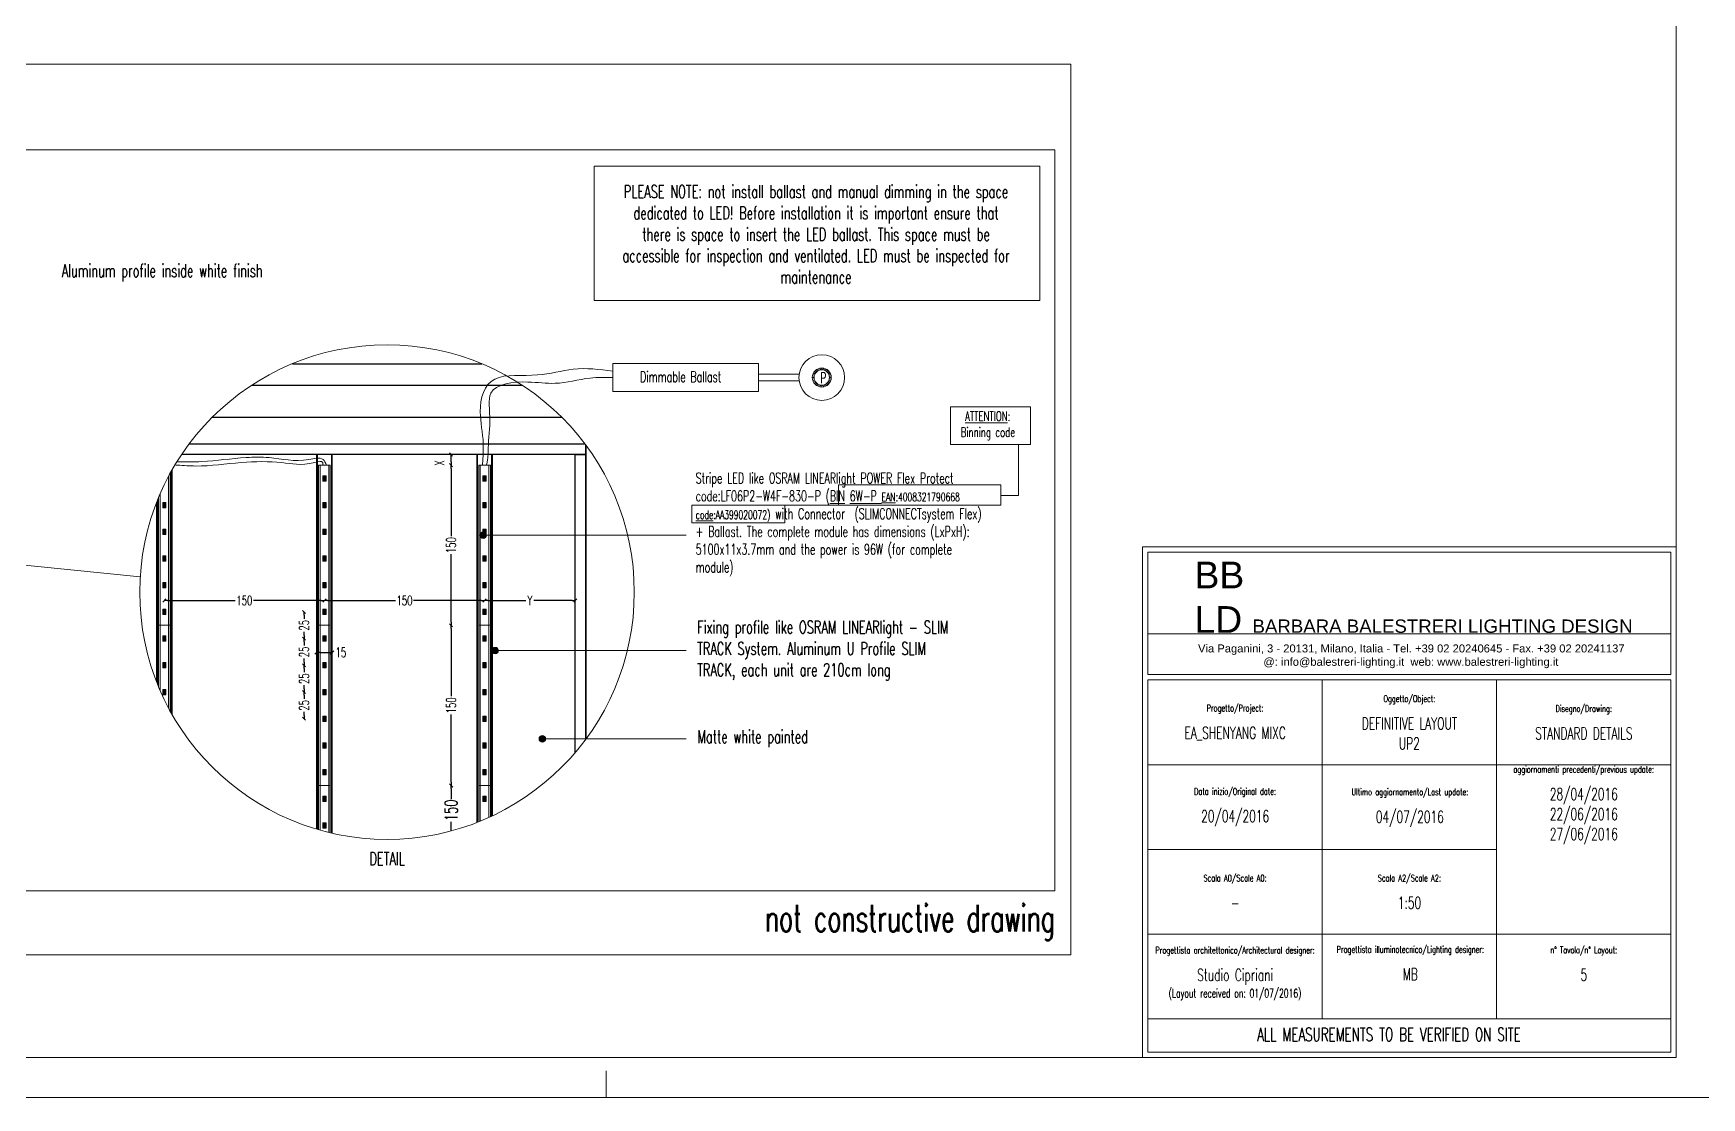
# Model space of a CAD drawing. Header units: millimetres. Extents: x 1734 to 22014, y 983 to 3953.
# Drawn here: x 14487 to 16050, y 983 to 1980 of the extents above; entities that cross this region are included whole.
import ezdxf

# ---------------------------------------------------------------- set-up
doc = ezdxf.new("R2010")
doc.units = ezdxf.units.MM
for name, color, linetype in [('LD_base', 144, 'Continuous'), ('LD_beam', 240, 'Continuous'), ('LD_quote', 242, 'Continuous')]:
    doc.layers.add(name, color=color, linetype=linetype)
doc.layers.add('LD_light', color=240, linetype='Continuous', lineweight=5)
doc.layers.add('LD_text', color=7, linetype='Continuous', lineweight=9)
doc.styles.add('SIMPLEX', font='SIMPLEX.SHX', dxfattribs={"width": 0.65})
doc.styles.get("Standard").update_dxf_attribs({"font": 'Arial.ttf'})
doc.dimstyles.new('Illuminazione 1_100', dxfattribs={"dimtxt": 9, "dimasz": 3, "dimexe": 0.05, "dimexo": 0.05, "dimgap": 1.5, "dimtad": 0, "dimdec": 0, "dimlfac": -1, "dimzin": 0, "dimdsep": 46, "dimtxsty": 'SIMPLEX', "dimblk": 'LINEET2S', "dimcen": 0, "dimdle": 0.1, "dimse1": 1, "dimse2": 1, "dimclrd": 7, "dimclrt": 256, "dimadec": 0, "dimazin": 0, "dimtfac": 1, "dimtdec": 0, "dimtix": 1, "dimtmove": 2, "dimatfit": 3, "dimldrblk": 'OBLIQUE', "dimfxl": 1, "dimtolj": 1, "dimarcsym": 0})

# ---------------------------------------------------------------- blocks, each defined once
blk = doc.blocks.new('a2')
at = {"layer": 'LD_text'}
blk.add_line((435, -2100), (435, -2075), dxfattribs=at)
for points in [[(-1485, -2100), (-1485, 0), (1485, 0), (1485, -2100)], [(-1437.5, -2062.5), (-1437.5, -37.5), (1437.5, -37.5), (1437.5, -2062.5)]]:
    blk.add_lwpolyline(points, close=True, dxfattribs=at)
blk = doc.blocks.new('cartiglio')
at = {"layer": 'LD_text'}
for p, q in [((-2609.315, 6536.785), (-2619.115, 6536.785)), ((-2615.848, 6529.57), (-2615.848, 6535.921)), ((-2612.582, 6529.57), (-2612.582, 6535.921)), ((-2609.315, 6534.333), (-2619.115, 6534.333)), ((-2612.582, 6532.745), (-2619.115, 6532.745)), ((-2609.315, 6531.158), (-2619.115, 6531.158)), ((-2619.115, 6529.57), (-2609.315, 6529.57))]:
    blk.add_line(p, q, dxfattribs=at)
for points in [[(-2619.215, 6538.413), (-2609.215, 6538.413), (-2609.215, 6528.846), (-2619.215, 6528.846)], [(-2619.115, 6536.021), (-2609.315, 6536.021), (-2609.315, 6538.313), (-2619.115, 6538.313)], [(-2619.115, 6535.921), (-2609.315, 6535.921), (-2609.315, 6528.946), (-2619.115, 6528.946)]]:
    blk.add_lwpolyline(points, close=True, dxfattribs=at)
at = {"layer": 'LD_text', "attachment_point": 1}
for s, width, insert, char_height in [('{\\H2x;BB\\PLD}  BARBARA BALESTRERI LIGHTING DESIGN', 9.75664, (-2618.24, 6538.137), 0.25), ('\\pi0.94127;Via Paganini, 3 - 20131, Milano, Italia - Tel. +39 02 20240645 - Fax. +39 02 20241137\\P\\pi2.166;@: info@balestreri-lighting.it  web: www.balestreri-lighting.it', 9.8, (-2619.115, 6536.586), 0.15)]:
    blk.add_mtext_dynamic_manual_height_columns(s, width=width, gutter_width=1, heights=[0], dxfattribs=dict(at, insert=insert, char_height=char_height))
at = {"layer": 'LD_text', "insert": (-2619.115, 6529.406), "char_height": 0.25, "width": 9.8, "attachment_point": 1, "style": 'SIMPLEX'}
blk.add_mtext('\\pi2.0485;ALL MEASUREMENTS TO BE VERIFIED ON SITE', dxfattribs=at)
blk = doc.blocks.new('infocartigliobase')
at = {"layer": 'LD_text', "char_height": 6.226, "width": 163.333, "attachment_point": 5, "style": 'SIMPLEX'}
for s, insert in [('{\\C7;Oggetto/Object:\\P\\P\\H1.8x;DEFINITIVE LAYOUT\\PUP2}', (250, -164.3)), ('{\\C7;Progetto/Project:\\P\\P\\H1.8x;EA_SHENYANG MIXC}', (86.7, -164.3)), ('\\A1;{\\C7;aggiornamenti precedenti/previous update:\\P\\P\\H1.8x;28/04/2016\\P22/06/2016\\P27/06/2016}', (413.3, -241.7)), ('{\\C7;Data inizio/Original date:\\P\\P\\H1.8x;20/04/2016}', (86.7, -243.7)), ('{\\C7;Ultimo aggiornamento/Last update:\\P\\P\\H1.8x;04/07/2016}', (250.5, -244.2)), ('{\\C7;Progettista architettonico/Architectural designer:\\P\\P\\H1.8x;Studio Cipriani\\P\\H0.71383x;(Layout received on: 01/07/2016)}', (86.7, -399.6)), ('{\\C7;Progettista illuminotecnico/Lighting designer:\\P\\P\\H1.8x;MB}', (250.9, -389.8))]:
    blk.add_mtext(s, dxfattribs=dict(at, insert=insert))
blk = doc.blocks.new('cartiglioconinfobase')
at = {"layer": 'LD_light', "xscale": 50, "yscale": 50, "zscale": 50}
blk.add_blockref('cartiglio', (130460.7, -326442.3), dxfattribs=at)
at = {"layer": 'LD_quote'}
blk.add_blockref('infocartigliobase', (-500, 478.3), dxfattribs=at)
blk = doc.blocks.new('pot')
at = {"layer": 'LD_light', "color": 0, "lineweight": 0}
for p, q in [((10031.3, 1629.5), (10034.8, 1629.5)), ((10035, 1632), (10031.6, 1632.6)), ((10035, 1627), (10031.6, 1626.4)), ((10035.7, 1634.4), (10032.4, 1635.6)), ((10036.7, 1636.7), (10033.7, 1638.4)), ((10038.2, 1638.7), (10035.5, 1640.9)), ((10039.9, 1640.5), (10037.7, 1643.1)), ((10042, 1641.9), (10040.3, 1644.9)), ((10044.3, 1643), (10043.1, 1646.2)), ((10046.7, 1643.6), (10046.1, 1647)), ((10049.2, 1647.3), (10049.2, 1643.8)), ((10051.7, 1643.6), (10052.3, 1647)), ((10054.1, 1643), (10055.3, 1646.2)), ((10056.3, 1641.9), (10058.1, 1644.9)), ((10058.4, 1640.5), (10060.6, 1643.1)), ((10060.2, 1638.7), (10062.8, 1640.9)), ((10061.6, 1636.7), (10064.6, 1638.4)), ((10062.7, 1634.4), (10065.9, 1635.6)), ((10063.3, 1632), (10066.7, 1632.6)), ((10063.3, 1627), (10066.7, 1626.4)), ((10063.5, 1629.5), (10067, 1629.5)), ((10035.7, 1624.6), (10032.4, 1623.4)), ((10036.7, 1622.3), (10033.7, 1620.6)), ((10038.2, 1620.2), (10035.5, 1618)), ((10039.9, 1618.5), (10037.7, 1615.8)), ((10042, 1617), (10040.3, 1614)), ((10044.3, 1616), (10043.1, 1612.7)), ((10046.7, 1615.3), (10046.1, 1611.9)), ((10049.2, 1615.1), (10049.2, 1611.6)), ((10051.7, 1615.3), (10052.3, 1611.9)), ((10054.1, 1616), (10055.3, 1612.7)), ((10056.3, 1617), (10058.1, 1614)), ((10058.4, 1618.5), (10060.6, 1615.8)), ((10060.2, 1620.2), (10062.8, 1618)), ((10061.6, 1622.3), (10064.6, 1620.6)), ((10062.7, 1624.6), (10065.9, 1623.4))]:
    blk.add_line(p, q, dxfattribs=at)
for radius in [42.8, 17.8, 14.4]:
    blk.add_circle((10049.2, 1629.5), radius, dxfattribs=at)
blk = doc.blocks.new('A$C4D103354')
at = {"layer": 'LD_text'}
blk.add_hatch(color=256, dxfattribs=at).paths.add_polyline_path([(0, 3.5, 1), (7, 3.5, 1)])
blk.add_circle((3.5, 3.5), 3.5, dxfattribs=at)
blk = doc.blocks.new('modulo di protect')
at = {"layer": 'LD_light'}
h = blk.add_hatch(color=256, dxfattribs=at)
h.dxf.hatch_style = 1
h.paths.add_polyline_path([(-13.5, 0.15), (-14, 0.15), (-14, -0.15), (-13.5, -0.15)])
h = blk.add_hatch(color=256, dxfattribs=at)
h.dxf.hatch_style = 1
h.paths.add_polyline_path([(-11, 0.15), (-11.5, 0.15), (-11.5, -0.15), (-11, -0.15)])
h = blk.add_hatch(color=256, dxfattribs=at)
h.dxf.hatch_style = 1
h.paths.add_polyline_path([(-8.5, 0.15), (-9, 0.15), (-9, -0.15), (-8.5, -0.15)])
h = blk.add_hatch(color=256, dxfattribs=at)
h.dxf.hatch_style = 1
h.paths.add_polyline_path([(-6, 0.15), (-6.5, 0.15), (-6.5, -0.15), (-6, -0.15)])
h = blk.add_hatch(color=256, dxfattribs=at)
h.dxf.hatch_style = 1
h.paths.add_polyline_path([(-3.5, 0.15), (-4, 0.15), (-4, -0.15), (-3.5, -0.15)])
h = blk.add_hatch(color=256, dxfattribs=at)
h.dxf.hatch_style = 1
h.paths.add_polyline_path([(-1, 0.15), (-1.5, 0.15), (-1.5, -0.15), (-1, -0.15)])
for p, q in [((-15, 0.55), (0, 0.55)), ((-15, 0.55), (-15, -0.55)), ((-15, 0.4), (0, 0.4)), ((-15, -0.4), (0, -0.4))]:
    blk.add_line(p, q, dxfattribs=at)
for points in [[(-15, 0.55), (0, 0.55), (0, -0.55), (-15, -0.55)], [(-14, 0.15), (-13.5, 0.15), (-13.5, -0.15), (-14, -0.15)], [(-11.5, 0.15), (-11, 0.15), (-11, -0.15), (-11.5, -0.15)], [(-9, 0.15), (-8.5, 0.15), (-8.5, -0.15), (-9, -0.15)], [(-6.5, 0.15), (-6, 0.15), (-6, -0.15), (-6.5, -0.15)], [(-4, 0.15), (-3.5, 0.15), (-3.5, -0.15), (-4, -0.15)], [(-1.5, 0.15), (-1, 0.15), (-1, -0.15), (-1.5, -0.15)]]:
    blk.add_lwpolyline(points, close=True, dxfattribs=at)
blk = doc.blocks.new('LINEET2S')
blk.add_line((-1, 0), (0, 0))
at = {"color": 5}
blk.add_line((0.5, 0.5), (-0.5, -0.5), dxfattribs=at)
blk = doc.blocks.new('*D174')
at = {"layer": 'DEFPOINTS', "color": 0, "transparency": 16777216}
for p in [(14759.9, 1448.3), (14609.9, 1425.1), (14759.9, 1425.1)]:
    blk.add_point(p, dxfattribs=at)
at = {"layer": 'LD_quote', "color": 7, "lineweight": -2, "transparency": 16777216}
for p, q in [((14612.9, 1448.3), (14676.4, 1448.3)), ((14756.9, 1448.3), (14693.4, 1448.3))]:
    blk.add_line(p, q, dxfattribs=at)
at = {"layer": 'LD_quote', "color": 7, "lineweight": -2, "transparency": 16777216, "xscale": 3, "yscale": 3, "zscale": 3, "rotation": 180}
blk.add_blockref('LINEET2S', (14609.9, 1448.3), dxfattribs=at)
at = {"layer": 'LD_quote', "color": 7, "lineweight": -2, "transparency": 16777216, "xscale": 3, "yscale": 3, "zscale": 3}
blk.add_blockref('LINEET2S', (14759.9, 1448.3), dxfattribs=at)
at = {"layer": 'LD_quote', "transparency": 16777216, "insert": (14684.9, 1448.3), "char_height": 9, "attachment_point": 5, "style": 'SIMPLEX'}
blk.add_mtext('\\A1;150', dxfattribs=at)
blk = doc.blocks.new('_Oblique')
at = {"color": 0, "linetype": 'ByBlock', "lineweight": -2}
blk.add_line((-0.5, -0.5), (0.5, 0.5), dxfattribs=at)
blk = doc.blocks.new('*D175')
at = {"layer": 'DEFPOINTS', "color": 0, "transparency": 16777216}
for p in [(14909.9, 1448.3), (14759.9, 1425.1), (14909.9, 1425.1)]:
    blk.add_point(p, dxfattribs=at)
at = {"layer": 'LD_quote', "color": 7, "lineweight": -2, "transparency": 16777216}
for p, q in [((14762.9, 1448.3), (14826.4, 1448.3)), ((14906.9, 1448.3), (14843.4, 1448.3))]:
    blk.add_line(p, q, dxfattribs=at)
at = {"layer": 'LD_quote', "color": 7, "lineweight": -2, "transparency": 16777216, "xscale": 3, "yscale": 3, "zscale": 3, "rotation": 180}
blk.add_blockref('LINEET2S', (14759.9, 1448.3), dxfattribs=at)
at = {"layer": 'LD_quote', "color": 7, "lineweight": -2, "transparency": 16777216, "xscale": 3, "yscale": 3, "zscale": 3}
blk.add_blockref('LINEET2S', (14909.9, 1448.3), dxfattribs=at)
at = {"layer": 'LD_quote', "transparency": 16777216, "insert": (14834.9, 1448.3), "char_height": 9, "attachment_point": 5, "style": 'SIMPLEX'}
blk.add_mtext('\\A1;150', dxfattribs=at)
blk = doc.blocks.new('*D176')
at = {"layer": 'DEFPOINTS', "color": 0, "transparency": 16777216}
for p in [(14994.9, 1448.3), (14909.9, 1425.1), (14994.9, 1425.1)]:
    blk.add_point(p, dxfattribs=at)
at = {"layer": 'LD_quote', "color": 7, "lineweight": -2, "transparency": 16777216}
for p, q in [((14912.9, 1448.3), (14948.7, 1448.3)), ((14991.9, 1448.3), (14956.1, 1448.3))]:
    blk.add_line(p, q, dxfattribs=at)
at = {"layer": 'LD_quote', "color": 7, "lineweight": -2, "transparency": 16777216, "xscale": 3, "yscale": 3, "zscale": 3, "rotation": 180}
blk.add_blockref('LINEET2S', (14909.9, 1448.3), dxfattribs=at)
at = {"layer": 'LD_quote', "color": 7, "lineweight": -2, "transparency": 16777216, "xscale": 3, "yscale": 3, "zscale": 3}
blk.add_blockref('LINEET2S', (14994.9, 1448.3), dxfattribs=at)
at = {"layer": 'LD_quote', "transparency": 16777216, "insert": (14952.4, 1448.3), "char_height": 9, "attachment_point": 5, "style": 'SIMPLEX'}
blk.add_mtext('\\A1;Y', dxfattribs=at)
blk = doc.blocks.new('*D177')
at = {"layer": 'DEFPOINTS', "color": 0, "transparency": 16777216}
for p in [(14878.5, 1575.1), (14909.9, 1575.1), (14909.9, 1425.1)]:
    blk.add_point(p, dxfattribs=at)
at = {"layer": 'LD_quote', "color": 7, "lineweight": -2, "transparency": 16777216}
for p, q in [((14878.5, 1572.1), (14878.5, 1508.6)), ((14878.5, 1428.1), (14878.5, 1491.6))]:
    blk.add_line(p, q, dxfattribs=at)
at = {"layer": 'LD_quote', "color": 7, "lineweight": -2, "transparency": 16777216, "xscale": 3, "yscale": 3, "zscale": 3}
for p, rotation in [((14878.5, 1575.1), 90), ((14878.5, 1425.1), 270)]:
    blk.add_blockref('LINEET2S', p, dxfattribs=dict(at, rotation=rotation))
at = {"layer": 'LD_quote', "transparency": 16777216, "insert": (14878.5, 1500.1), "char_height": 9, "attachment_point": 5, "rotation": 90, "style": 'SIMPLEX'}
blk.add_mtext('\\A1;150', dxfattribs=at)
blk = doc.blocks.new('*D178')
at = {"layer": 'DEFPOINTS', "color": 0, "transparency": 16777216}
for p in [(14878.5, 1585.1), (14909.9, 1585.1), (14909.9, 1575.1)]:
    blk.add_point(p, dxfattribs=at)
at = {"layer": 'LD_quote', "color": 7, "lineweight": -2, "transparency": 16777216}
blk.add_line((14878.5, 1578.1), (14878.5, 1582.1), dxfattribs=at)
at = {"layer": 'LD_quote', "color": 7, "lineweight": -2, "transparency": 16777216, "xscale": 3, "yscale": 3, "zscale": 3}
for p, rotation in [((14878.5, 1585.1), 90), ((14878.5, 1575.1), 270)]:
    blk.add_blockref('LINEET2S', p, dxfattribs=dict(at, rotation=rotation))
at = {"layer": 'LD_quote', "transparency": 16777216, "insert": (14867.7, 1577.2), "char_height": 9, "attachment_point": 5, "rotation": 90, "style": 'SIMPLEX'}
blk.add_mtext('\\A1;X', dxfattribs=at)
blk = doc.blocks.new('*D179')
at = {"layer": 'DEFPOINTS', "color": 0, "transparency": 16777216}
for p in [(14909.9, 1425.1), (14878.5, 1275.1), (14909.9, 1275.1)]:
    blk.add_point(p, dxfattribs=at)
at = {"layer": 'LD_quote', "color": 7, "lineweight": -2, "transparency": 16777216}
for p, q in [((14878.5, 1422.1), (14878.5, 1358.6)), ((14878.5, 1278.1), (14878.5, 1341.6))]:
    blk.add_line(p, q, dxfattribs=at)
at = {"layer": 'LD_quote', "color": 7, "lineweight": -2, "transparency": 16777216, "xscale": 3, "yscale": 3, "zscale": 3}
for p, rotation in [((14878.5, 1425.1), 90), ((14878.5, 1275.1), 270)]:
    blk.add_blockref('LINEET2S', p, dxfattribs=dict(at, rotation=rotation))
at = {"layer": 'LD_quote', "transparency": 16777216, "insert": (14878.5, 1350.1), "char_height": 9, "attachment_point": 5, "rotation": 90, "style": 'SIMPLEX'}
blk.add_mtext('\\A1;150', dxfattribs=at)
blk = doc.blocks.new('*D180')
at = {"layer": 'DEFPOINTS', "color": 0, "transparency": 16777216}
for p in [(14752.5, 1425.1), (14767.2, 1425.1), (14767.2, 1399.7)]:
    blk.add_point(p, dxfattribs=at)
at = {"layer": 'LD_quote', "color": 7, "lineweight": -2, "transparency": 16777216}
blk.add_line((14755.5, 1399.7), (14764.2, 1399.7), dxfattribs=at)
at = {"layer": 'LD_quote', "color": 7, "lineweight": -2, "transparency": 16777216, "xscale": 3, "yscale": 3, "zscale": 3, "rotation": 180}
blk.add_blockref('LINEET2S', (14752.5, 1399.7), dxfattribs=at)
at = {"layer": 'LD_quote', "color": 7, "lineweight": -2, "transparency": 16777216, "xscale": 3, "yscale": 3, "zscale": 3}
blk.add_blockref('LINEET2S', (14767.2, 1399.7), dxfattribs=at)
at = {"layer": 'LD_quote', "transparency": 16777216, "insert": (14775.3, 1399.7), "char_height": 9, "attachment_point": 5, "style": 'SIMPLEX'}
blk.add_mtext('\\A1;15', dxfattribs=at)
blk = doc.blocks.new('*D181')
at = {"layer": 'DEFPOINTS', "color": 0, "transparency": 16777216}
for p in [(14758.4, 1387.6), (14740.8, 1362.6), (14758.4, 1362.6)]:
    blk.add_point(p, dxfattribs=at)
at = {"layer": 'LD_quote', "color": 7, "lineweight": -2, "transparency": 16777216}
for p, q in [((14740.8, 1384.6), (14740.8, 1381.3)), ((14740.8, 1365.6), (14740.8, 1368.9))]:
    blk.add_line(p, q, dxfattribs=at)
at = {"layer": 'LD_quote', "color": 7, "lineweight": -2, "transparency": 16777216, "xscale": 3, "yscale": 3, "zscale": 3}
for p, rotation in [((14740.8, 1387.6), 90), ((14740.8, 1362.6), 270)]:
    blk.add_blockref('LINEET2S', p, dxfattribs=dict(at, rotation=rotation))
at = {"layer": 'LD_quote', "transparency": 16777216, "insert": (14740.8, 1375.1), "char_height": 9, "attachment_point": 5, "rotation": 90, "style": 'SIMPLEX'}
blk.add_mtext('\\A1;25', dxfattribs=at)
blk = doc.blocks.new('*D182')
at = {"layer": 'DEFPOINTS', "color": 0, "transparency": 16777216}
for p in [(14758.4, 1362.6), (14740.8, 1337.6), (14758.4, 1337.6)]:
    blk.add_point(p, dxfattribs=at)
at = {"layer": 'LD_quote', "color": 7, "lineweight": -2, "transparency": 16777216}
for p, q in [((14740.8, 1359.6), (14740.8, 1356.3)), ((14740.8, 1340.6), (14740.8, 1343.9))]:
    blk.add_line(p, q, dxfattribs=at)
at = {"layer": 'LD_quote', "color": 7, "lineweight": -2, "transparency": 16777216, "xscale": 3, "yscale": 3, "zscale": 3}
for p, rotation in [((14740.8, 1362.6), 90), ((14740.8, 1337.6), 270)]:
    blk.add_blockref('LINEET2S', p, dxfattribs=dict(at, rotation=rotation))
at = {"layer": 'LD_quote', "transparency": 16777216, "insert": (14740.8, 1350.1), "char_height": 9, "attachment_point": 5, "rotation": 90, "style": 'SIMPLEX'}
blk.add_mtext('\\A1;25', dxfattribs=at)
blk = doc.blocks.new('*D183')
at = {"layer": 'DEFPOINTS', "color": 0, "transparency": 16777216}
for p in [(14740.8, 1412.6), (14758.4, 1412.6), (14758.4, 1387.6)]:
    blk.add_point(p, dxfattribs=at)
at = {"layer": 'LD_quote', "color": 7, "lineweight": -2, "transparency": 16777216}
for p, q in [((14740.8, 1409.6), (14740.8, 1406.3)), ((14740.8, 1390.6), (14740.8, 1393.9))]:
    blk.add_line(p, q, dxfattribs=at)
at = {"layer": 'LD_quote', "color": 7, "lineweight": -2, "transparency": 16777216, "xscale": 3, "yscale": 3, "zscale": 3}
for p, rotation in [((14740.8, 1412.6), 90), ((14740.8, 1387.6), 270)]:
    blk.add_blockref('LINEET2S', p, dxfattribs=dict(at, rotation=rotation))
at = {"layer": 'LD_quote', "transparency": 16777216, "insert": (14740.8, 1400.1), "char_height": 9, "attachment_point": 5, "rotation": 90, "style": 'SIMPLEX'}
blk.add_mtext('\\A1;25', dxfattribs=at)
blk = doc.blocks.new('*D184')
at = {"layer": 'DEFPOINTS', "color": 0, "transparency": 16777216}
for p in [(14740.8, 1437.6), (14758.4, 1437.6), (14758.4, 1412.6)]:
    blk.add_point(p, dxfattribs=at)
at = {"layer": 'LD_quote', "color": 7, "lineweight": -2, "transparency": 16777216}
for p, q in [((14740.8, 1434.6), (14740.8, 1431.3)), ((14740.8, 1415.6), (14740.8, 1418.9))]:
    blk.add_line(p, q, dxfattribs=at)
at = {"layer": 'LD_quote', "color": 7, "lineweight": -2, "transparency": 16777216, "xscale": 3, "yscale": 3, "zscale": 3}
for p, rotation in [((14740.8, 1437.6), 90), ((14740.8, 1412.6), 270)]:
    blk.add_blockref('LINEET2S', p, dxfattribs=dict(at, rotation=rotation))
at = {"layer": 'LD_quote', "transparency": 16777216, "insert": (14740.8, 1425.1), "char_height": 9, "attachment_point": 5, "rotation": 90, "style": 'SIMPLEX'}
blk.add_mtext('\\A1;25', dxfattribs=at)

msp = doc.modelspace()

# ---------------------------------------------------------------- hatches: boundary and pattern name
at = {"layer": 'LD_light'}
h = msp.add_hatch(color=256, dxfattribs=at)
h.dxf.hatch_style = 1
h.paths.add_polyline_path([(14608.388, 1540.106), (14608.388, 1535.106), (14611.388, 1535.106), (14611.388, 1540.106)])
h = msp.add_hatch(color=256, dxfattribs=at)
h.dxf.hatch_style = 1
h.paths.add_polyline_path([(14608.388, 1515.106), (14608.388, 1510.106), (14611.388, 1510.106), (14611.388, 1515.106)])
h = msp.add_hatch(color=256, dxfattribs=at)
h.dxf.hatch_style = 1
h.paths.add_polyline_path([(14608.388, 1490.106), (14608.388, 1485.106), (14611.388, 1485.106), (14611.388, 1490.106)])
h = msp.add_hatch(color=256, dxfattribs=at)
h.dxf.hatch_style = 1
h.paths.add_polyline_path([(14608.388, 1465.106), (14608.388, 1460.106), (14611.388, 1460.106), (14611.388, 1465.106)])
h = msp.add_hatch(color=256, dxfattribs=at)
h.dxf.hatch_style = 1
h.paths.add_polyline_path([(14608.388, 1440.106), (14608.388, 1435.106), (14611.388, 1435.106), (14611.388, 1440.106)])
h = msp.add_hatch(color=256, dxfattribs=at)
h.dxf.hatch_style = 1
h.paths.add_polyline_path([(14608.388, 1415.106), (14608.388, 1410.106), (14611.388, 1410.106), (14611.388, 1415.106)])
h = msp.add_hatch(color=256, dxfattribs=at)
h.dxf.hatch_style = 1
h.paths.add_polyline_path([(14608.388, 1390.106), (14608.388, 1385.106), (14611.388, 1385.106), (14611.388, 1390.106)])
h = msp.add_hatch(color=256, dxfattribs=at)
h.dxf.hatch_style = 1
h.paths.add_polyline_path([(14608.388, 1365.106), (14608.388, 1360.106), (14611.388, 1360.106), (14611.388, 1365.106)])
h = msp.add_hatch(color=256, dxfattribs=at)
h.dxf.hatch_style = 1
h.paths.add_polyline_path([(14758.388, 1265.106), (14758.388, 1260.106), (14761.388, 1260.106), (14761.388, 1265.106)])
h = msp.add_hatch(color=256, dxfattribs=at)
h.dxf.hatch_style = 1
h.paths.add_polyline_path([(14908.388, 1265.106), (14908.388, 1260.106), (14911.388, 1260.106), (14911.388, 1265.106)])
h = msp.add_hatch(color=256, dxfattribs=at)
h.dxf.hatch_style = 1
h.paths.add_polyline_path([(14758.388, 1240.106), (14758.388, 1235.106), (14761.388, 1235.106), (14761.388, 1240.106)])

# ---------------------------------------------------------------- linework, layer by layer
at = {"layer": 'LD_base'}
for p, q in [((14729.834, 1670.101), (14907.282, 1670.101)), ((14691.948, 1650.101), (14945.168, 1650.101)), ((14654.952, 1620.101), (14982.164, 1620.101)), ((15004.882, 1593.737), (15004.882, 1318.562))]:
    msp.add_line(p, q, dxfattribs=at)
for points in [[(14633.256, 1595.11), (15003.86, 1595.11)], [(15004.882, 1593.738), (15004.882, 1585.11), (14626.162, 1585.11)], [(14994.883, 1305.962), (14994.883, 1585.11), (15004.883, 1585.11), (15004.883, 1318.564)], [(15004.75, 1318.384), (15004.75, 1593.916)]]:
    msp.add_lwpolyline(points, dxfattribs=at)
at = {"layer": 'LD_light', "lineweight": 0}
for p, q in [((15204.587, 1660.317, 0), (15166.63, 1660.317, 0)), ((15204.587, 1654.028, 0), (15166.63, 1654.028, 0))]:
    msp.add_line(p, q, dxfattribs=at)
at = {"layer": 'LD_light'}
for p, q in [((14752.538, 1234.14), (14752.538, 1585.11)), ((14753.398, 1233.886), (14753.398, 1585.11)), ((14766.379, 1230.486), (14766.379, 1585.11)), ((14767.238, 1230.289), (14767.238, 1585.11)), ((14902.538, 1240.293), (14902.538, 1585.11)), ((14903.398, 1240.629), (14903.398, 1585.11)), ((14916.379, 1246.202), (14916.379, 1585.11)), ((14917.238, 1246.605), (14917.238, 1585.11)), ((14613.888, 1347.719), (14613.888, 1564.581)), ((14615.388, 1567.366), (14615.388, 1344.934)), ((14616.379, 1343.143), (14616.379, 1569.157)), ((14617.238, 1341.619), (14617.238, 1570.681)), ((14605.888, 1364.397), (14605.888, 1547.903)), ((14602.538, 1372.589), (14602.538, 1539.711)), ((14603.398, 1370.4), (14603.398, 1541.899)), ((14755.888, 1233.171), (14755.888, 1275.106)), ((14763.888, 1231.076), (14763.888, 1275.106)), ((14905.888, 1241.626), (14905.888, 1275.106)), ((14913.888, 1245.06), (14913.888, 1275.106))]:
    msp.add_line(p, q, dxfattribs=at)
at = {"layer": 'LD_light', "lineweight": 0, "elevation": 0}
msp.add_lwpolyline([(15029.986, 1670.176), (15166.63, 1670.176), (15166.63, 1644.168), (15029.986, 1644.168)], close=True, dxfattribs=at)
at = {"layer": 'LD_light'}
for points in [[(14604.388, 1367.955), (14604.388, 1544.344)], [(14615.388, 1425.106), (14604.388, 1425.106)], [(14754.388, 1233.598), (14754.388, 1275.106), (14765.388, 1275.106), (14765.388, 1230.717)], [(14904.388, 1241.022), (14904.388, 1275.106), (14915.388, 1275.106), (14915.388, 1245.743)]]:
    msp.add_lwpolyline(points, dxfattribs=at)
for points in [[(14608.388, 1535.106), (14608.388, 1540.106), (14611.388, 1540.106), (14611.388, 1535.106)], [(14608.388, 1510.106), (14608.388, 1515.106), (14611.388, 1515.106), (14611.388, 1510.106)], [(14608.388, 1485.106), (14608.388, 1490.106), (14611.388, 1490.106), (14611.388, 1485.106)], [(14608.388, 1460.106), (14608.388, 1465.106), (14611.388, 1465.106), (14611.388, 1460.106)], [(14608.388, 1435.106), (14608.388, 1440.106), (14611.388, 1440.106), (14611.388, 1435.106)], [(14608.388, 1410.106), (14608.388, 1415.106), (14611.388, 1415.106), (14611.388, 1410.106)], [(14608.388, 1385.106), (14608.388, 1390.106), (14611.388, 1390.106), (14611.388, 1385.106)], [(14608.388, 1360.106), (14608.388, 1365.106), (14611.388, 1365.106), (14611.388, 1360.106)], [(14758.388, 1260.106), (14758.388, 1265.106), (14761.388, 1265.106), (14761.388, 1260.106)], [(14908.388, 1260.106), (14908.388, 1265.106), (14911.388, 1265.106), (14911.388, 1260.106)], [(14758.388, 1235.106), (14758.388, 1240.106), (14761.388, 1240.106), (14761.388, 1235.106)]]:
    msp.add_lwpolyline(points, close=True, dxfattribs=at)
for points, knots in [([(14908.058, 1575.106), (14908.752, 1590.849), (14908.786, 1603.218), (14902.902, 1627.781), (14912.729, 1663.011), (14959.103, 1656.595), (14993.749, 1667.417), (15017.46, 1664.993), (15029.986, 1663.006)], [0, 0, 0, 0, 6.99007508, 39.44873926, 80.90719843, 120.76720665, 154.71359692, 191.99490636, 191.99490636, 191.99490636, 191.99490636]), ([(14911.624, 1575.106), (14913.516, 1582.788), (14912.433, 1589.498), (14916.713, 1620.101), (14909.566, 1650.101), (14947.203, 1654.662), (14978.482, 1649.729), (15004.747, 1657.548), (15022.901, 1657.354), (15029.986, 1657.053)], [0, 0, 0, 0, 11.0262375, 32.08020822, 57.71237082, 96.0578997, 121.13225715, 154.35224648, 175.57736321, 175.57736321, 175.57736321, 175.57736321]), ([(14758.256, 1575.106), (14758.358, 1576.007), (14758.774, 1579.671), (14739.268, 1573.78), (14719.389, 1579.045), (14679.725, 1578.228), (14647.942, 1573.367), (14627.981, 1574.692), (14622.196, 1575.118), (14622.195, 1575.118), (14622.195, 1575.118), (14622.195, 1575.118), (14621.439, 1575.173), (14620.684, 1575.229), (14619.928, 1575.284)], [0, 0, 0, 0, 2.39675104, 9.74417059, 40.79652827, 78.75799087, 121.2760748, 138.60775247, 138.60775247, 138.60775247, 138.60858466, 138.60858466, 138.60858466, 140.87231812, 140.87231812, 140.87231812, 140.87231812]), ([(14761.723, 1575.106), (14760.876, 1577.16), (14758.183, 1583.687), (14735.341, 1576.66), (14713.781, 1583.073), (14679.664, 1582.404), (14651.228, 1578.038), (14629.549, 1578.071), (14621.718, 1578.218)], [0, 0, 0, 0, 6.09462733, 19.36638989, 56.73315415, 78.26303829, 119.83942184, 143.29061456, 143.29061456, 143.29061456, 143.29061456])]:
    msp.add_open_spline(points, degree=3, knots=knots, dxfattribs=at)
at = {"layer": 'LD_quote'}
msp.add_line((14878.531, 1272.106), (14878.531, 1262.596), dxfattribs=at)
at = {"layer": 'LD_quote', "color": 7}
msp.add_line((14878.531, 1232.431), (14878.531, 1241.024), dxfattribs=at)
at = {"layer": 'LD_text', "color": 240}
for p, q in [((15409.925, 1546.766), (15409.925, 1594.323)), ((15393.45, 1546.766), (15409.925, 1546.766))]:
    msp.add_line(p, q, dxfattribs=at)
at = {"layer": 'LD_text'}
for p, q in [((14908.592, 1509.393), (15098.829, 1509.393)), ((14587.379, 1470.396), (14407.286, 1488.524)), ((14919.847, 1401.373), (15098.829, 1401.373)), ((14964.027, 1318.788), (15098.829, 1318.788))]:
    msp.add_line(p, q, dxfattribs=at)
for points in [[(14094.809, 1950.548), (15459.139, 1950.548), (15459.139, 1116.469), (14094.809, 1116.469)], [(14109.809, 1870.548), (15444.139, 1870.548), (15444.139, 1176.469), (14109.809, 1176.469)], [(15012.592, 1855.102), (15430.091, 1855.102), (15430.091, 1729.406), (15012.592, 1729.406)], [(15346.334, 1629.773), (15421.428, 1629.773), (15421.428, 1594.323), (15346.334, 1594.323)]]:
    msp.add_lwpolyline(points, close=True, dxfattribs=at)
at = {"layer": 'LD_text', "color": 240}
for points in [[(15241.408, 1537.475), (15241.408, 1556.601), (15393.45, 1556.601), (15393.45, 1537.475)], [(15191.121, 1537.475), (15191.121, 1520.997), (15104.022, 1520.997), (15104.022, 1537.475), (15393.45, 1537.475)]]:
    msp.add_lwpolyline(points, dxfattribs=at)
at = {"layer": 'LD_text'}
msp.add_circle((14818.558, 1456.15), 231.618, dxfattribs=at)

# ---------------------------------------------------------------- block references
at = {"layer": 'LD_beam', "xscale": 10, "yscale": 10, "zscale": 10, "rotation": 90}
for p in [(14759.888, 1575.106), (14909.888, 1575.106), (14759.888, 1425.106), (14909.888, 1425.106)]:
    msp.add_blockref('modulo di protect', p, dxfattribs=at)
at = {"layer": 'LD_light', "lineweight": 0, "xscale": 0.5, "yscale": 0.5, "zscale": 0.5}
msp.add_blockref('pot', (10201.185, 842.438, 0), dxfattribs=at)
at = {"layer": 'LD_quote', "xscale": 3, "yscale": 3, "zscale": 3, "rotation": 90}
msp.add_blockref('LINEET2S', (14878.531, 1275.106), dxfattribs=at)
at = {"layer": 'LD_text'}
for name, p in [('a2', (14588.729, 3082.667)), ('cartiglioconinfobase', (16026.229, 1020.167))]:
    msp.add_blockref(name, p, dxfattribs=at)
at = {"layer": 'LD_text', "xscale": 0.8749920866247883, "yscale": 0.8749920866247883, "zscale": 0.8749920866247883}
for p in [(14905.529, 1506.331), (14916.784, 1398.31), (14960.964, 1315.725)]:
    msp.add_blockref('A$C4D103354', p, dxfattribs=at)

# ---------------------------------------------------------------- texts
at = {"layer": 'LD_quote', "insert": (14878.531, 1251.81), "char_height": 12, "attachment_point": 5, "rotation": 90, "style": 'SIMPLEX'}
msp.add_mtext('\\A1;150', dxfattribs=at)
at = {"layer": 'LD_text', "style": 'SIMPLEX'}
for s, insert, char_height, width, attachment_point in [('PLEASE NOTE: not install ballast and manual dimming in the space dedicated to LED! Before installation it is important ensure that there is space to insert the LED ballast. This space must be accessible for inspection and ventilated. LED must be inspected for maintenance', (15220.398, 1791.37), 12, 398.53761, 5), ('\\pi267.9,t351.9;Aluminum profile inside white finish', (14245.865, 1755.268), 12, 480.7292, 4), ('{\\C7;Disegno/Drawing:\\P\\P\\H1.8x;STANDARD DETAILS}', (15939.563, 1334.223), 6.22618, 163.33333, 5), ('{\\C7;Scala A0/Scale A0:\\P\\P\\H1.8x;-}', (15612.896, 1175.444), 6.22618, 163.33333, 5), ('{\\C7;Scala A2/Scale A2:\\P\\P\\H1.8x;1:50}', (15776.229, 1175.444), 6.22618, 163.33333, 5), ('{\\C7;not constructive drawing}', (15444.139, 1146.511), 25, 426.04326, 6), ('{\\C7;n° Tavola/n° Layout:\\P\\P\\H1.8x;5}', (15939.563, 1108.093), 6.22618, 163.33333, 5)]:
    msp.add_mtext(s, dxfattribs=dict(at, insert=insert, char_height=char_height, width=width, attachment_point=attachment_point))
at = {"layer": 'LD_text', "color": 0, "char_height": 10, "width": 148.30679, "attachment_point": 4, "style": 'SIMPLEX'}
for s, insert in [('{\\C7;Dimmable Ballast}', (15055.627, 1657.896, 0)), ('{\\C7;P}', (15224.33, 1656.889, 0))]:
    msp.add_mtext(s, dxfattribs=dict(at, insert=insert))
at = {"layer": 'LD_text', "color": 240, "insert": (15346.268, 1625.483), "char_height": 9, "width": 75.16031, "attachment_point": 1, "style": 'SIMPLEX'}
msp.add_mtext('\\pi13.762,t14.977;{\\LATTENTION}:{\\C256; \\P\\pi9.723,t10.938;Binning code}', dxfattribs=at)
at = {"layer": 'LD_text', "color": 7, "style": 'SIMPLEX'}
for s, insert, char_height, width, attachment_point in [('Stripe LED like OSRAM{\\C256; LINEARlight POWER Flex Protect code:LF06P2-W4F-830-P (\\LBIN 6W-P\\l \\H0.8x;\\LEAN\\l:4008321790668 \\Lcode\\l:AA399020072)\\H1.25x; with Connector  (SLIMCONNECTsystem Flex) + Ballast. }The complete module has dimensions (LxPxH): 5100x11x3.7mm and the power is 96W (for complete module)', (15107.678, 1519.609), 10, 292.71805, 4), ('Fixing profile like OSRAM LINEARlight - SLIM TRACK System. Aluminum U Profile SLIM TRACK, each unit are 210cm long', (15109.077, 1401.373), 12, 274.79165, 4), ('Matte white painted', (15109.234, 1318.788), 12, 150.11102, 4), ('DETAIL', (14818.558, 1212.532), 12, 134.51498, 2)]:
    msp.add_mtext(s, dxfattribs=dict(at, insert=insert, char_height=char_height, width=width, attachment_point=attachment_point))

# ---------------------------------------------------------------- dimensions: what is measured, and where the dimension line sits
at = {"layer": 'LD_quote'}
dim = msp.add_linear_dim(base=(14878.531, 1585.11), p1=(14909.888, 1575.106), p2=(14909.888, 1585.11), angle=90, text='X', dimstyle='Illuminazione 1_100', dxfattribs=at)
dim.commit()
dim.dimension.update_dxf_attribs({"geometry": '*D178', "text_midpoint": (14867.729, 1577.214), "dimtype": 160})
for base, p1, p2, picture, middle in [((14878.531, 1575.106), (14909.888, 1425.106), (14909.888, 1575.106), '*D177', (14878.531, 1500.106)), ((14740.775, 1437.606), (14758.388, 1412.606), (14758.388, 1437.606), '*D184', (14740.775, 1425.106)), ((14878.531, 1275.106), (14909.888, 1425.106), (14909.888, 1275.106), '*D179', (14878.531, 1350.106)), ((14740.775, 1412.606), (14758.388, 1387.606), (14758.388, 1412.606), '*D183', (14740.775, 1400.106)), ((14740.775, 1362.606), (14758.388, 1387.606), (14758.388, 1362.606), '*D181', (14740.775, 1375.106)), ((14740.775, 1337.606), (14758.388, 1362.606), (14758.388, 1337.606), '*D182', (14740.775, 1350.106))]:
    dim = msp.add_linear_dim(base=base, p1=p1, p2=p2, angle=90, dimstyle='Illuminazione 1_100', dxfattribs=at)
    dim.commit()
    dim.dimension.update_dxf_attribs({"geometry": picture, "text_midpoint": middle})
for base, p1, p2, picture, middle in [((14759.888, 1448.267), (14609.888, 1425.106), (14759.888, 1425.106), '*D174', (14684.888, 1448.267)), ((14909.888, 1448.267), (14759.888, 1425.106), (14909.888, 1425.106), '*D175', (14834.888, 1448.267))]:
    dim = msp.add_linear_dim(base=base, p1=p1, p2=p2, dimstyle='Illuminazione 1_100', dxfattribs=at)
    dim.commit()
    dim.dimension.update_dxf_attribs({"geometry": picture, "text_midpoint": middle})
dim = msp.add_linear_dim(base=(14994.883, 1448.267), p1=(14909.888, 1425.106), p2=(14994.883, 1425.106), text='Y', dimstyle='Illuminazione 1_100', dxfattribs=at)
dim.commit()
dim.dimension.update_dxf_attribs({"geometry": '*D176', "text_midpoint": (14952.386, 1448.267)})
dim = msp.add_linear_dim(base=(14767.238, 1399.652), p1=(14752.538, 1425.106), p2=(14767.238, 1425.106), dimstyle='Illuminazione 1_100', dxfattribs=at)
dim.commit()
dim.dimension.update_dxf_attribs({"geometry": '*D180', "text_midpoint": (14775.309, 1399.652), "dimtype": 160})

doc.saveas('drawing.dxf')
